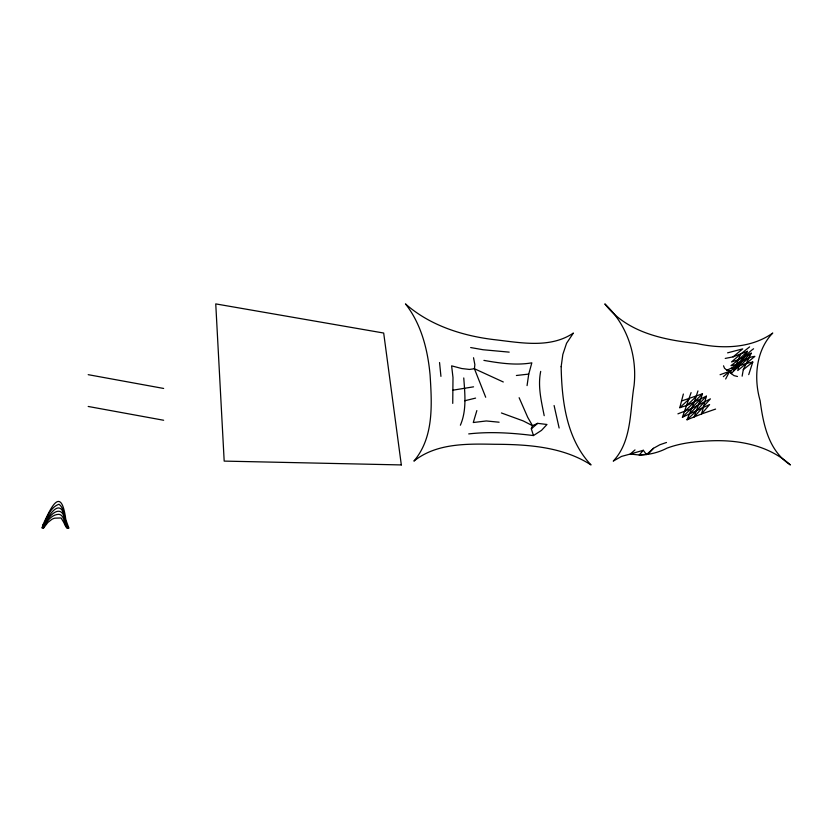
<?xml version="1.0" encoding="UTF-8"?>
<svg xmlns="http://www.w3.org/2000/svg" width="832" height="832" viewBox="0 0 832 832"><rect width="100%" height="100%" fill="white"/><g stroke="black" fill="none" stroke-linecap="round" stroke-linejoin="round"><path stroke-width="1.25" d="M452.743 403.385L452.993 377.572L451.62 365.851L461.781 368.545L469.477 369.439L474.417 368.732L503.298 381.982M463.757 377.946C464.89 393.682 466.825 410.332 460.377 425.204M540.696 371.394C537.618 386.173 541.33 401.159 544.201 415.678M527.062 385.601L528.736 374.098L531.835 362.835C515.913 365.612 499.658 363.147 483.902 360.391M742.144 376.168L743.278 369.678L751.244 353.194L738.774 359.632L731.006 365.664C739.7 364.822 745.919 357.063 754.853 356.366L737.755 370.531L738.982 366.08L747.448 351.312L733.065 356.866L725.234 358.426M697.944 390.936L694.262 402.158L687.024 419.796L701.563 413.951L706.378 396.167L687.034 405.35L679.796 407.711L683.363 394.025M737.474 376.501L733.98 375.606L731.318 373.63L733.834 370.791L740.626 354.089L749.601 346.871M748.727 374.618L752.794 362.024C745.046 363.574 736.902 365.726 730.756 370.906L720.075 374.712M715.593 409.084L701.563 413.951L709.602 404.57L682.406 417.227L691.101 392.6M476.85 410.582L473.273 422.521L486.304 420.961L499.106 422.209M677.914 413.847L691.642 408.47L710.403 398.871L694.096 417.03L702.499 393.796L681.72 400.941M533.468 435.562L531.326 428.802L532.501 425.662L537.67 423.353L546.978 424.486L541.528 430.362L533.468 435.562C512.054 432.9 490.204 431.465 468.718 433.909M725.66 378.997L729.778 371.093L726.773 370.115L724.516 368.233L723.528 365.81M653.505 448.282L646.516 454.574L643.302 450.289L639.205 454.99L630.261 454.043L621.535 456.404L613.257 461.105C631.977 441.314 629.866 410.956 634.057 385.694C637.374 355.597 627.203 324.709 604.822 303.898C626.808 332.467 662.854 339.778 696.55 343.46C721.864 349.159 750.963 348.525 772.762 333.039C755.872 350.418 753.553 378.165 760.136 400.681C763.339 424.611 768.508 450.694 790.4 464.932C768.477 445.12 738.182 439.452 709.509 440.877C695.136 441.49 680.586 443.061 667.025 448.136C658.362 452.65 648.97 454.896 639.205 454.99L648.128 454.199L653.505 448.282L659.901 444.725L666.494 442.478M704.891 401.398L696.218 411.091L687.024 419.796M706.378 396.167L689.114 414.492M700.783 398.902L682.406 417.227M702.499 393.796L684.601 411.632M687.034 405.35L696.436 396.23M747.448 351.312L738.774 359.632L731.526 361.951L740.626 354.089M679.796 407.711L689.354 398.809M733.834 370.791L748.644 357.999M753.574 348.764C744.276 355.358 737.901 366.423 726.773 370.115M634.993 449.914L630.261 454.043L643.302 450.289M751.244 353.194L734.562 367.994L730.974 368.576M723.341 376.657L729.778 371.093L731.318 373.63L730.756 370.906M531.326 428.802L537.67 423.353M733.065 356.866L742.695 348.889L727.594 352.841M743.278 369.678L752.794 362.024M464.776 400.754L475.602 398.102M473.564 386.828L453.045 390.156M516.391 375.492L528.736 374.098M509.194 352.134L483.07 349.742L470.662 347.547M88.202 374.67L163.644 388.45M88.202 406.463L163.644 420.254M501.415 412.963L523.266 420.94L532.501 425.662L527.727 417.342L519.126 397.706M485.701 397.259L474.417 368.732L474.854 364.655L473.522 357.739M559.135 428.012L554.102 405.527M439.546 362.534L440.939 376.376M561.163 366.662C561.777 400.868 566.478 438.984 591.042 464.932C562.536 446.586 527.55 444.402 494.541 444.278C467.178 443.789 436.415 443.03 413.91 461.105C434.065 437.289 431.922 404.217 430.092 375.076C427.783 349.939 421.366 324.064 405.465 303.898C430.165 325.811 463.549 336.222 495.893 339.841C521.477 342.836 550.597 348.483 573.404 333.039L566.571 343.252L562.838 354.432L561.163 366.662M42.9 524.982L42.068 528.102C46.426 519.854 49.275 507.624 58.978 504.244C65.686 509.122 63.565 521.258 68.484 528.102L68.952 528.102A106.226 106.226 0 0 1 65.77 519.251C61.1 485.181 50.929 507.385 42.9 524.982M43.628 525.658L43.004 528.102C46.509 517.078 62.577 499.949 65.094 521.81A112.122 112.122 0 0 0 67.538 528.102L68.006 528.102A93.506 93.506 0 0 1 65.374 521.217C61.922 495.893 49.868 512.314 43.628 525.658M44.481 526.042L43.472 528.102L47.954 522.402L51.948 519.272A12.813 12.813 0 0 1 54.798 518.159L61.1 517.962L63.752 522.402A87.901 87.901 0 0 0 65.697 526.396L67.07 528.102C63.742 524.264 64.886 515.268 58.978 514.311C52.146 514.394 47.33 520.458 44.481 526.042M401.326 464.932L224.182 461.105L215.748 303.898L383.687 333.039L401.326 464.932"/></g></svg>
